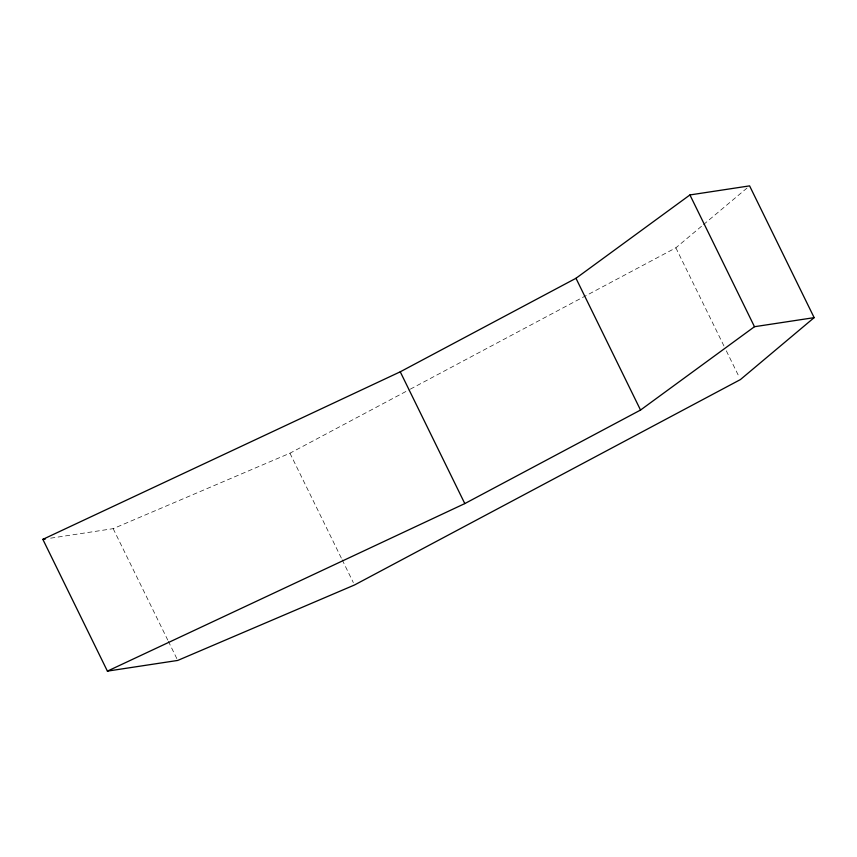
<?xml version="1.0" encoding="UTF-8"?>
<svg xmlns="http://www.w3.org/2000/svg" width="857" height="857" viewBox="0 0 857 857"><rect width="100%" height="100%" fill="white"/><g stroke="black" fill="none" stroke-linecap="round" stroke-linejoin="round"><path stroke-width="0.64" stroke-dasharray="4.29 3.21" d="M410.321 389.142L675.862 247.812L702.494 225.445M703.511 224.588L747.55 187.597M50.659 538.164L113.178 528.662L289.945 453.214L409.143 389.774M675.862 247.812L723.983 346.035M726.329 350.824L739.248 377.187M289.945 453.214L341.589 558.625M342.179 559.825L353.33 582.589M113.178 528.662L167.758 640.072M168.336 641.272L177.142 659.237"/><path stroke-width="1.29" d="M814.15 317.647L740.416 379.576L354.498 584.988L177.731 660.436L107.404 671.127L42.85 539.353L400.251 371.809L575.979 278.279L689.928 194.946L749.596 185.873L814.15 317.647L754.481 326.71L640.533 410.053L464.805 503.584L107.404 671.127M42.85 539.353L45.453 538.957M689.928 194.946L754.481 326.71M575.979 278.279L640.533 410.053M400.251 371.809L464.805 503.584"/></g></svg>
